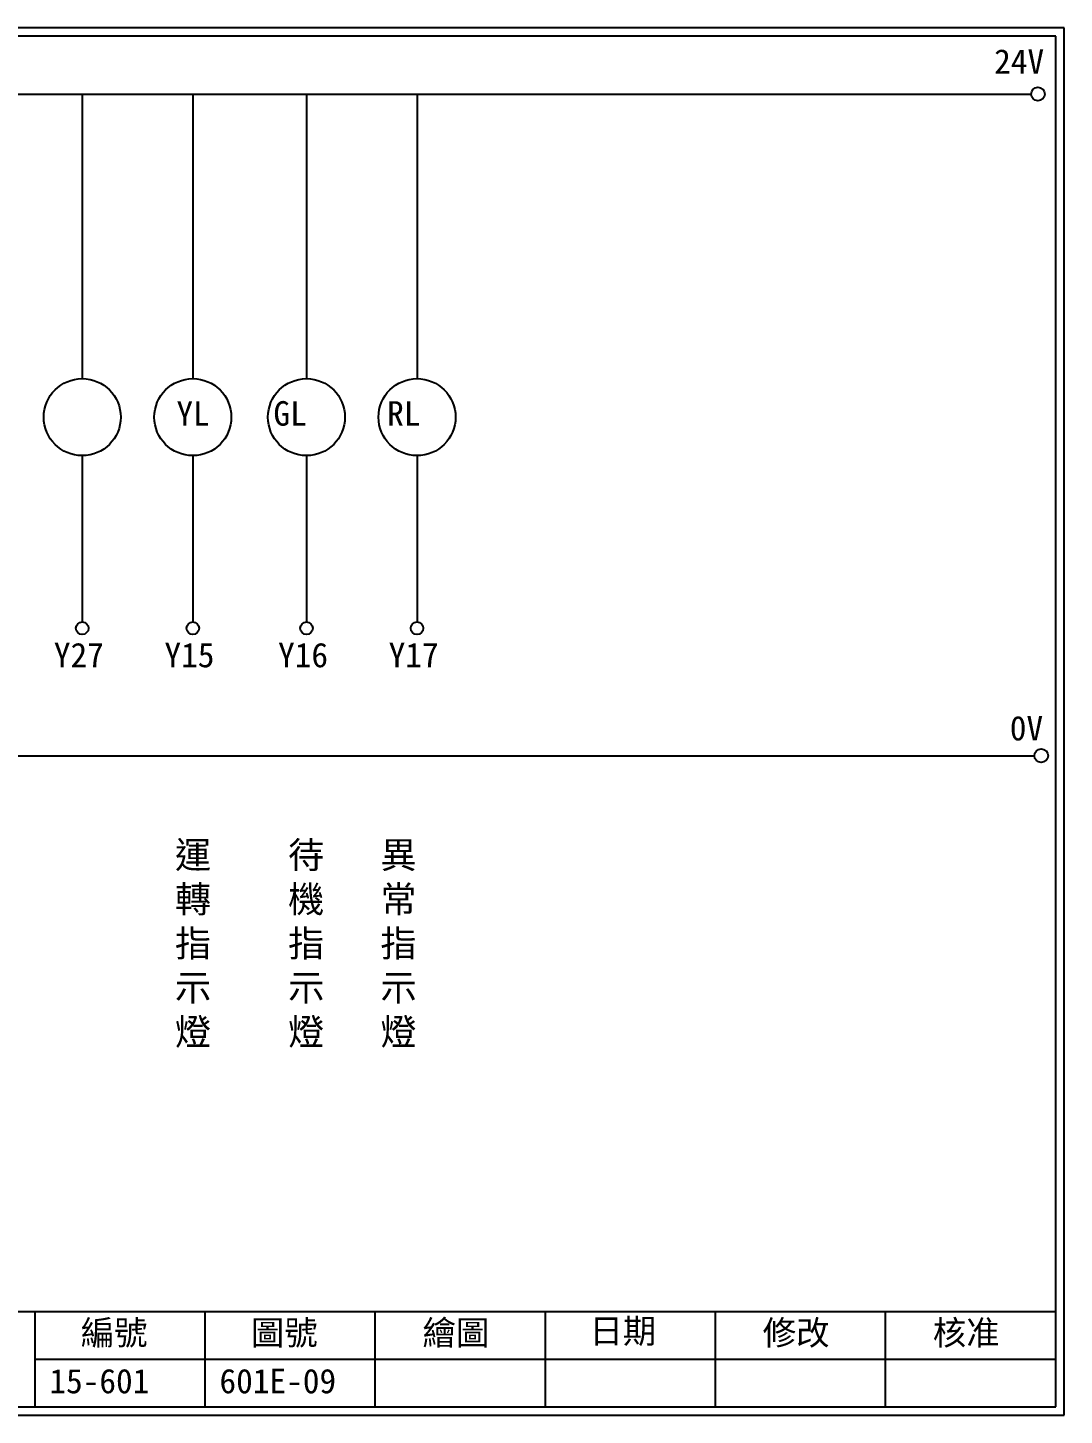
# Model space of a CAD drawing. Extents: x 889 to 1176, y 251 to 455.
# Drawn here: x 1023.8 to 1176.1, y 251.2 to 455.2 of the extents above; entities that cross this region are included whole.
import ezdxf

# ---------------------------------------------------------------- set-up
doc = ezdxf.new("R2010")
doc.units = 0
doc.layers.get('0').update_dxf_attribs({"linetype": 'CONTINUOUS'})
doc.layers.add('圖框層', color=7, linetype='CONTINUOUS')
doc.layers.add('標尺寸層', color=3, linetype='CONTINUOUS')
doc.styles.add('CNS', font='romanc.shx', dxfattribs={"bigfont": 'chineset.shx'})
doc.styles.add('STSL', font='kaiu.ttf')

msp = doc.modelspace()

# ---------------------------------------------------------------- linework, layer by layer
for centre in [(1172.21, 445.42), (1172.69, 348.15)]:
    msp.add_circle(centre, 1)
at = {"layer": '圖框層', "color": 7}
for p, q in [((1176.07, 455.16), (889.07, 455.16)), ((1176.07, 251.2), (1176.07, 455.16)), ((1174.82, 453.91), (890.32, 453.91)), ((1174.82, 252.44), (1174.82, 453.91)), ((890.32, 266.44), (1174.82, 266.44)), ((1024.82, 252.44), (1024.82, 266.44)), ((1049.82, 252.44), (1049.82, 266.44)), ((1074.82, 252.44), (1074.82, 266.44)), ((1099.82, 252.44), (1099.82, 266.44)), ((1124.82, 252.44), (1124.82, 266.44)), ((1149.82, 252.44), (1149.82, 266.44)), ((1024.82, 259.44), (1174.82, 259.44)), ((889.07, 251.2), (1176.07, 251.2)), ((890.32, 252.44), (1174.82, 252.44))]:
    msp.add_line(p, q, dxfattribs=at)
at = {"layer": '標尺寸層', "color": 7}
for p, q in [((893.61, 445.42), (1171.21, 445.42)), ((1031.76, 445.42), (1031.76, 403.59)), ((1048.01, 445.42), (1048.01, 403.59)), ((1064.71, 445.42), (1064.71, 403.59)), ((1080.96, 445.42), (1080.96, 403.59)), ((1031.76, 392.26), (1031.76, 367.81)), ((1048.01, 392.26), (1048.01, 367.81)), ((1064.71, 392.26), (1064.71, 367.81)), ((1080.96, 392.26), (1080.96, 367.81)), ((893.82, 348.15), (1171.69, 348.15))]:
    msp.add_line(p, q, dxfattribs=at)
for centre, radius in [((1031.76, 397.92), 5.66), ((1048.01, 397.92), 5.66), ((1064.71, 397.92), 5.66), ((1080.96, 397.92), 5.66), ((1031.76, 366.89), 0.92), ((1048.01, 366.89), 0.92), ((1064.71, 366.89), 0.92), ((1080.96, 366.89), 0.92)]:
    msp.add_circle(centre, radius, dxfattribs=at)

# ---------------------------------------------------------------- texts
at = {"layer": '圖框層', "color": 4, "style": 'STSL'}
for s, p in [('24V', (1165.77, 448.41)), ('YL', (1045.6, 396.67)), ('GL', (1059.86, 396.67)), ('RL', (1076.57, 396.67)), ('Y27 ', (1027.59, 361.15)), ('Y15 ', (1043.84, 361.15)), ('Y16', (1060.54, 361.15)), ('Y17', (1076.79, 361.15)), ('0V', (1168.07, 350.4)), ('編號', (1031.54, 261.53)), ('圖號', (1056.54, 261.53)), ('繪圖', (1081.76, 261.53)), ('日期', (1106.29, 261.78)), ('修改', (1131.76, 261.53)), ('核准', (1156.76, 261.53)), ('15-601', (1026.93, 254.42)), ('601E-09', (1051.93, 254.42))]:
    msp.add_text(s, height=3.6, dxfattribs=at).set_placement(p)
at = {"layer": '標尺寸層', "color": 7, "char_height": 3.9, "width": 2.8481, "attachment_point": 5, "style": 'CNS'}
for s, insert in [('{\\fDFKai-SB|b0|i0|c136|p65;運轉指示燈}', (1048.04, 320.36)), ('{\\fDFKai-SB|b0|i0|c136|p65;待機指示燈}', (1064.67, 320.36)), ('{\\fDFKai-SB|b0|i0|c136|p65;異常指示燈}', (1078.24, 320.36))]:
    msp.add_mtext(s, dxfattribs=dict(at, insert=insert))

doc.saveas('drawing.dxf')
